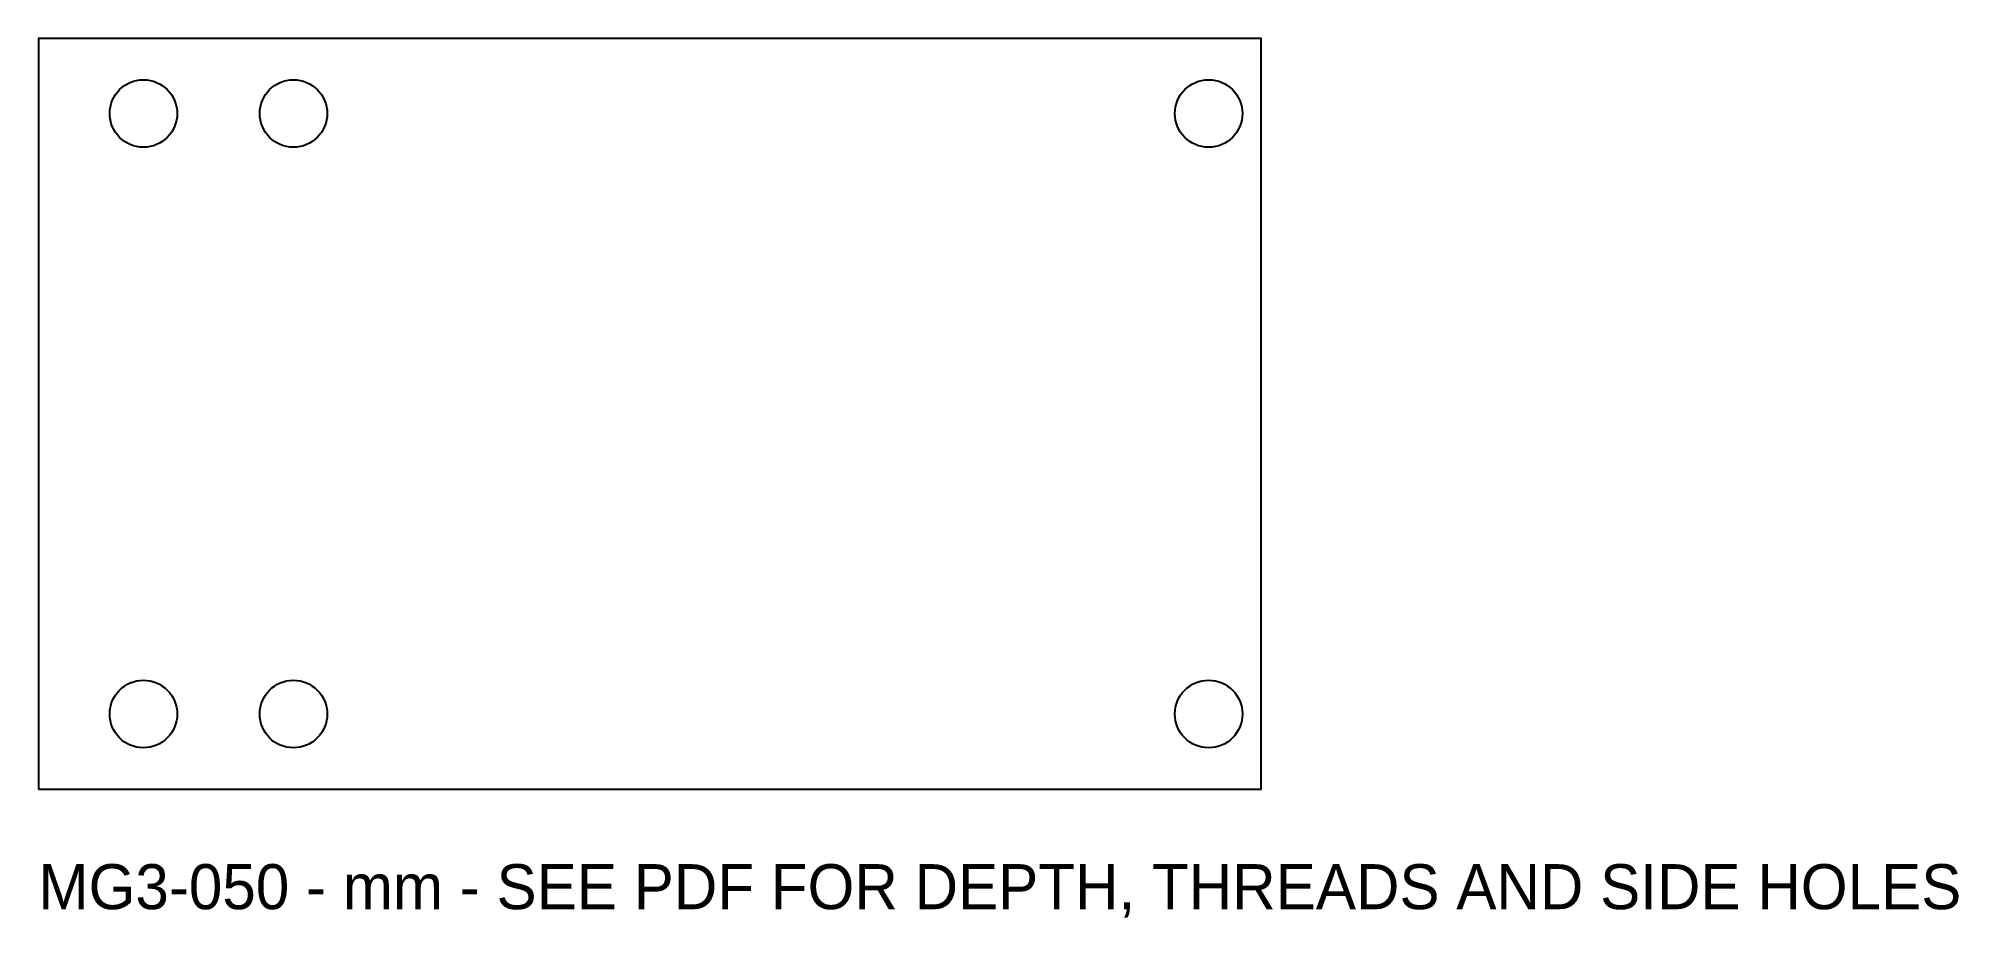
# Model space of a CAD drawing. Header units: millimetres. Extents: x 0 to 128, y -9 to 50.
import ezdxf

# ---------------------------------------------------------------- set-up
doc = ezdxf.new("R2010")
doc.units = ezdxf.units.MM
for name, color, linetype in [('NOTES', 2, 'Continuous'), ('OUTLINE', 7, 'Continuous'), ('THROUGH', 3, 'Continuous')]:
    doc.layers.add(name, color=color, linetype=linetype)

msp = doc.modelspace()

# ---------------------------------------------------------------- linework, layer by layer
at = {"layer": 'OUTLINE'}
msp.add_lwpolyline([(0, 0), (81.5, 0), (81.5, 50), (0, 50)], close=True, dxfattribs=at)
at = {"layer": 'THROUGH'}
for centre in [(7, 45), (17, 45), (78, 45), (7, 5), (17, 5), (78, 5)]:
    msp.add_circle(centre, 2.25, dxfattribs=at)

# ---------------------------------------------------------------- texts
at = {"layer": 'NOTES'}
msp.add_text('MG3-050 - mm - SEE PDF FOR DEPTH, THREADS AND SIDE HOLES', height=3, dxfattribs=at).set_placement((0, -8))

doc.saveas('drawing.dxf')
